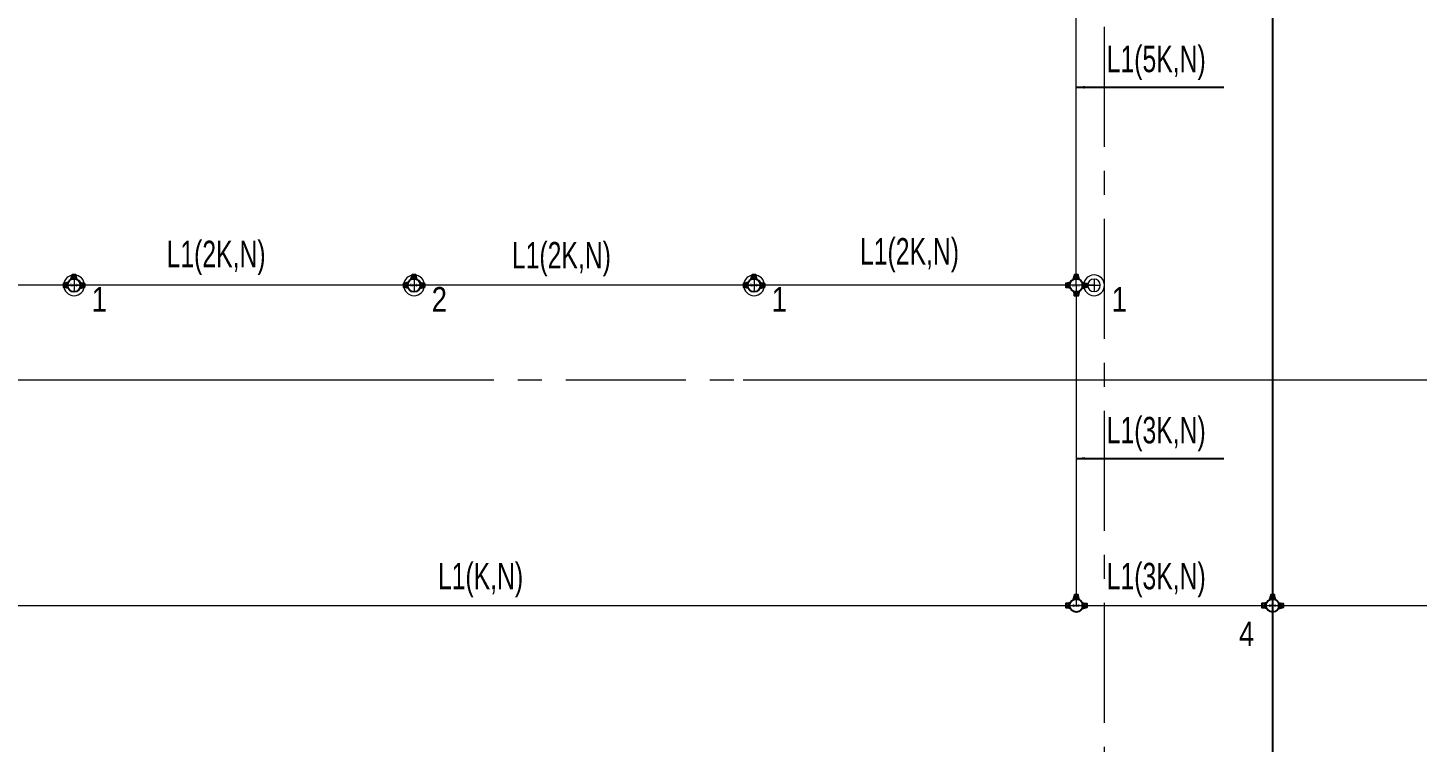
# Model space of a CAD drawing. Header units: millimetres. Extents: x -343543 to 400519, y -115663 to 104219.
# Drawn here: x -80166 to -72811, y -48918 to -45137 of the extents above; entities that cross this region are included whole.
import ezdxf
from ezdxf.xclip import XClip

# ---------------------------------------------------------------- set-up
doc = ezdxf.new("R2010")
doc.units = ezdxf.units.MM
doc.header["$XCLIPFRAME"] = 0
for name, pattern in [("$0$02'TUONG Xay$0$HIDDEN", [0.375, 0.25, -0.125]), ('XREF MAT BANG TUONG XAY$0$01.Xref _MB T2-Mai$0$HIDDEN', [9.525, 6.35, -3.175]), ('XREF MAT BANG TUONG XAY$0$CENTER', [50.8, 31.75, -6.35, 6.35, -6.35])]:
    doc.linetypes.add(name, pattern=pattern)
doc.layers.get('0').update_dxf_attribs({"color": 231, "lineweight": 0})
doc.layers.get('DefPoints').update_dxf_attribs({"color": 191})
for name, color, linetype, lineweight in [('A-SYMBOLS', 10, 'Continuous', 13), ('fix lighting', 2, 'Continuous', 5), ('ICC-Text', 3, 'Continuous', 25), ('SME-E-COND-LTG', 51, 'Continuous', 18), ('SME-E-LTG-DIM', 55, 'Continuous', 18), ('SME-E-LTG-NOTE', 54, 'Continuous', 18), ('TEXT DIEN', 3, 'Continuous', 18), ('XREF MAT BANG TUONG XAY$0$01.Xref _MB T2-Mai$0$A-HIDD', 8, 'XREF MAT BANG TUONG XAY$0$01.Xref _MB T2-Mai$0$HIDDEN', 9), ('XREF MAT BANG TUONG XAY$0$A-GRID', 8, 'XREF MAT BANG TUONG XAY$0$CENTER', 15)]:
    doc.layers.add(name, color=color, linetype=linetype, lineweight=lineweight)
doc.layers.add('INNO-GIOTHAI', color=20, linetype='Continuous')
doc.layers.add('ống ghen', color=6, linetype='Continuous')
doc.styles.add('Arial', font='arial.ttf', dxfattribs={"width": 0.8})
doc.styles.add('ROMANS1', font='vntimeh.shx', dxfattribs={"width": 0.8, "bigfont": 'bigfont.shx'})
doc.styles.add('SM-DIMTEXT', font='SME.shx', dxfattribs={"width": 0.7})
doc.styles.add('SME-TEXT', font='sme.shx', dxfattribs={"width": 0.7})
doc.dimstyles.new('SDIM-75', dxfattribs={"dimscale": 75, "dimtxt": 2, "dimasz": 0.6, "dimexe": 0.6, "dimexo": 0.2, "dimgap": 0.5, "dimtad": 1, "dimdec": 0, "dimzin": 12, "dimtxsty": 'SM-DIMTEXT', "dimblk": 'ARCHTICK', "dimcen": 0.12, "dimdle": 0.6, "dimclrd": 7, "dimclre": 8, "dimadec": 0, "dimazin": 3, "dimtfac": 2, "dimtdec": 0, "dimtix": 1, "dimtmove": 1, "dimatfit": 3, "dimfxl": 1, "dimtzin": 0, "dimarcsym": 1})

# ---------------------------------------------------------------- blocks, each defined once
blk = doc.blocks.new('XREF MAT BANG TUONG XAY$0$xref_IKIGAI_Cot')
at = {"layer": 'XREF MAT BANG TUONG XAY$0$A-GRID', "color": 8, "ltscale": 20}
for points in [[(16200, -53895), (16200, -27358.3)], [(-2907.5, -47000), (42750, -47000)]]:
    blk.add_lwpolyline(points, dxfattribs=at)
blk = doc.blocks.new('01.Xref _MB T1')
at = {"layer": 'XREF MAT BANG TUONG XAY$0$01.Xref _MB T2-Mai$0$A-HIDD', "color": 8, "ltscale": 500}
blk.add_lwpolyline([(0.00011, -47000.00005), (39999.99073, -47000.00005), (39999.99073, -30600.00246), (0.00011, -30600.00246)], close=True, dxfattribs=at)
at = {"color": 8}
ref = blk.add_blockref('XREF MAT BANG TUONG XAY$0$xref_IKIGAI_Cot', (-0.00927, -0.00001), dxfattribs=at)
XClip(ref).set_block_clipping_path([(-5181.1494167775, -58156.1251844964), (44638.3275875031, -24933.2650512661)])
blk = doc.blocks.new('A$C1bd1283e')
at = {"color": 0, "linetype": 'ByBlock'}
for p, q in [((-11.7, -11.7), (11.7, 11.7)), ((-11.7, 11.7), (11.7, -11.7))]:
    blk.add_line(p, q, dxfattribs=at)
for radius, start, end in [(27.5, 135, 315), (27.5, 315, 135), (16.5, 135, 315), (16.5, 315, 135)]:
    blk.add_arc((0, 0), radius, start, end, dxfattribs=at)
blk = doc.blocks.new('A$C0707c3b3')
at = {"layer": 'fix lighting', "linetype": "$0$02'TUONG Xay$0$HIDDEN", "ltscale": 500, "const_width": 10}
blk.add_lwpolyline([(-14365, -10030), (-14365, -18670)], dxfattribs=at)
at = {"layer": 'fix lighting', "xscale": 2, "yscale": 2, "zscale": 2, "rotation": 315}
for p in [(-20710, -15750), (-18910, -15750), (-17110, -15750), (-15310, -15750)]:
    blk.add_blockref('A$C1bd1283e', p, dxfattribs=at)
blk = doc.blocks.new('c4-d20')
at = {"layer": 'ống ghen', "ltscale": 30}
for points in [[(5338942.8, -3869222.4), (5338924.6, -3869227.1)], [(5338959.8, -3869205.4), (5338964.6, -3869187.1)], [(5338989.3, -3869205.4), (5338984.6, -3869187.1)], [(5339006.3, -3869222.4), (5339024.6, -3869227.1)], [(5338942.8, -3869251.9), (5338924.6, -3869247.1)], [(5338959.8, -3869268.9), (5338964.6, -3869287.1)], [(5338989.3, -3869268.9), (5338984.6, -3869287.1)], [(5339006.3, -3869251.9), (5339024.6, -3869247.1)]]:
    blk.add_lwpolyline(points, dxfattribs=at)
for points in [[(5338984.6, -3869203.6), (5338984.6, -3869181.1), (5338964.6, -3869181.1), (5338964.6, -3869203.6)], [(5338975.1, -3869202.1), (5338975.1, -3869190.1), (5338974, -3869190.1), (5338974, -3869202.1)], [(5338941, -3869227.1), (5338918.6, -3869227.1), (5338918.6, -3869247.1), (5338941, -3869247.1)], [(5338939.6, -3869236.6), (5338927.5, -3869236.6), (5338927.5, -3869237.7), (5338939.6, -3869237.7)], [(5338984.6, -3869270.7), (5338984.6, -3869293.1), (5338964.6, -3869293.1), (5338964.6, -3869270.7)], [(5338975.1, -3869272.1), (5338975.1, -3869284.2), (5338974, -3869284.2), (5338974, -3869272.1)], [(5339008.1, -3869227.1), (5339030.6, -3869227.1), (5339030.6, -3869247.1), (5339008.1, -3869247.1)], [(5339009.6, -3869236.6), (5339021.6, -3869236.6), (5339021.6, -3869237.7), (5339009.6, -3869237.7)]]:
    blk.add_lwpolyline(points, close=True, dxfattribs=at)
blk.add_circle((5338974.6, -3869237.1), 35, dxfattribs=at)
at = {"layer": 'TEXT DIEN', "ltscale": 30, "style": 'ROMANS1'}
blk.add_text('D20', height=15, dxfattribs=at).set_placement((5338953.4, -3869246.8))
blk = doc.blocks.new('c3-20')
at = {"layer": 'ống ghen', "ltscale": 30}
for points in [[(5338959.8, -3869072.3), (5338964.6, -3869054)], [(5338989.3, -3869072.3), (5338984.6, -3869054)], [(5338942.8, -3869089.3), (5338924.6, -3869094)], [(5338942.8, -3869118.8), (5338924.6, -3869114)], [(5339006.3, -3869089.3), (5339024.6, -3869094)], [(5339006.3, -3869118.8), (5339024.6, -3869114)]]:
    blk.add_lwpolyline(points, dxfattribs=at)
for points in [[(5338984.6, -3869070.5), (5338984.6, -3869048), (5338964.6, -3869048), (5338964.6, -3869070.5)], [(5338975.1, -3869069), (5338975.1, -3869057), (5338974, -3869057), (5338974, -3869069)], [(5338941, -3869094), (5338918.6, -3869094), (5338918.6, -3869114), (5338941, -3869114)], [(5338939.6, -3869103.5), (5338927.5, -3869103.5), (5338927.5, -3869104.6), (5338939.6, -3869104.6)], [(5339008.1, -3869094), (5339030.6, -3869094), (5339030.6, -3869114), (5339008.1, -3869114)], [(5339009.6, -3869103.5), (5339021.6, -3869103.5), (5339021.6, -3869104.6), (5339009.6, -3869104.6)]]:
    blk.add_lwpolyline(points, close=True, dxfattribs=at)
blk.add_circle((5338974.6, -3869104), 35, dxfattribs=at)
at = {"layer": 'TEXT DIEN', "ltscale": 30, "style": 'ROMANS1'}
blk.add_text('D20', height=15, dxfattribs=at).set_placement((5338954.5, -3869111.3))
blk = doc.blocks.new('_ArchTick')
at = {"color": 0, "linetype": 'ByBlock', "const_width": 0.15}
blk.add_lwpolyline([(-0.5, -0.5), (0.5, 0.5)], dxfattribs=at)
blk = doc.blocks.new('*D1734')
at = {"layer": 'DefPoints', "color": 0, "linetype": 'Continuous', "ltscale": 1000, "transparency": 16777216}
for p in [(-70687.9, -47998.8), (-73576.5, -49420), (-70687.9, -49926.2)]:
    blk.add_point(p, dxfattribs=at)
at = {"layer": 'SME-E-LTG-DIM', "color": 8, "linetype": 'Continuous', "lineweight": -2, "ltscale": 1000, "transparency": 16777216}
for p, q in [((-70687.9, -48013.8), (-70687.9, -49971.2)), ((-73576.5, -49435), (-73576.5, -49971.2))]:
    blk.add_line(p, q, dxfattribs=at)
at = {"layer": 'SME-E-LTG-DIM', "color": 7, "linetype": 'Continuous', "lineweight": -2, "ltscale": 1000, "transparency": 16777216}
blk.add_line((-73621.5, -49926.2), (-70642.9, -49926.2), dxfattribs=at)
at = {"layer": 'SME-E-LTG-DIM', "color": 7, "linetype": 'Continuous', "lineweight": -2, "ltscale": 1000, "transparency": 16777216, "xscale": 45, "yscale": 45, "zscale": 45, "rotation": 180}
blk.add_blockref('_ArchTick', (-73576.5, -49926.2), dxfattribs=at)
at = {"layer": 'SME-E-LTG-DIM', "color": 7, "linetype": 'Continuous', "lineweight": -2, "ltscale": 1000, "transparency": 16777216, "xscale": 45, "yscale": 45, "zscale": 45}
blk.add_blockref('_ArchTick', (-70687.9, -49926.2), dxfattribs=at)
at = {"layer": 'SME-E-LTG-DIM', "color": 0, "linetype": 'Continuous', "ltscale": 1000, "transparency": 16777216, "insert": (-72132.2, -49813.7), "char_height": 150, "attachment_point": 5, "style": 'SM-DIMTEXT'}
blk.add_mtext('2889', dxfattribs=at)

msp = doc.modelspace()

# ---------------------------------------------------------------- block references
at = {"layer": 'A-SYMBOLS'}
msp.add_blockref('01.Xref _MB T1', (-90666.5, 0), dxfattribs=at)

# ---------------------------------------------------------------- next in the draw order: linework, layer by layer
at = {"layer": 'SME-E-COND-LTG', "color": 3, "linetype": 'Continuous', "ltscale": 1000}
for q in [(-74615.7, -41043.6), (-74615.7, -48194.8)]:
    msp.add_line((-74615.7, -46500), q, dxfattribs=at)
for points in [[(-74521.5, -46500), (-81411.5, -46500)], [(-80821.5, -48194.8), (-60511.6, -48194.8)]]:
    msp.add_lwpolyline(points, dxfattribs=at)

# ---------------------------------------------------------------- next in the draw order: block references
at = {"layer": 'INNO-GIOTHAI'}
msp.add_blockref('A$C0707c3b3', (-59211.5, -30750), dxfattribs=at)
at = {"layer": 'TEXT DIEN', "ltscale": 30}
for name, p in [('c3-20', (-5418896.1, 3822604.1)), ('c3-20', (-5417096.1, 3822604.1)), ('c3-20', (-5415296.1, 3822604.1)), ('c4-d20', (-5413590.2, 3822737.1)), ('c3-20', (-5413590.2, 3820909.3)), ('c3-20', (-5412551.1, 3820909.3))]:
    msp.add_blockref(name, p, dxfattribs=at)

# ---------------------------------------------------------------- next in the draw order: texts
at = {"layer": 'ICC-Text', "linetype": "$0$02'TUONG Xay$0$HIDDEN", "style": 'Arial', "width": 0.8}
for s, p in [('1', (-79828, -46639)), ('2', (-78028, -46639)), ('1', (-76228, -46639)), ('1', (-74428, -46639)), ('4', (-73754.2, -48409.2))]:
    msp.add_text(s, height=130, dxfattribs=at).set_placement(p)
at = {"layer": 'SME-E-LTG-NOTE', "style": 'SME-TEXT', "width": 0.7}
for s, p in [('L1(5K,N)', (-74454.7, -45372.2)), ('L1(2K,N)', (-79431.9, -46404.2)), ('L1(2K,N)', (-77603.7, -46410.9)), ('L1(2K,N)', (-75760.8, -46390.1)), ('L1(3K,N)', (-74454.7, -47336.3)), ('L1(K,N)', (-77995.3, -48108.7)), ('L1(3K,N)', (-74454.7, -48108.7))]:
    msp.add_text(s, height=140, dxfattribs=at).set_placement(p)

# ---------------------------------------------------------------- next in the draw order: dimensions: what is measured, and where the dimension line sits
at = {"layer": 'SME-E-LTG-DIM', "linetype": 'Continuous', "ltscale": 1000}
dim = msp.add_linear_dim(base=(-70687.9, -49926.2), p1=(-73576.5, -49420), p2=(-70687.9, -47998.8), dimstyle='SDIM-75', dxfattribs=at)
dim.commit()
dim.dimension.update_dxf_attribs({"geometry": '*D1734', "text_midpoint": (-72132.2, -49813.7)})

# ---------------------------------------------------------------- next in the draw order: leaders
at = {"layer": 'SME-E-LTG-NOTE', "linetype": 'Continuous', "ltscale": 1000}
for points in [[(-74615.7, -45452.1), (-73834.8, -45452.1)], [(-74615.7, -47416.2), (-73834.8, -47416.2)]]:
    msp.add_leader(points, dimstyle='SDIM-75', override={"dimgap": 0.5, "dimtad": 0}, dxfattribs=at)

doc.saveas('drawing.dxf')
